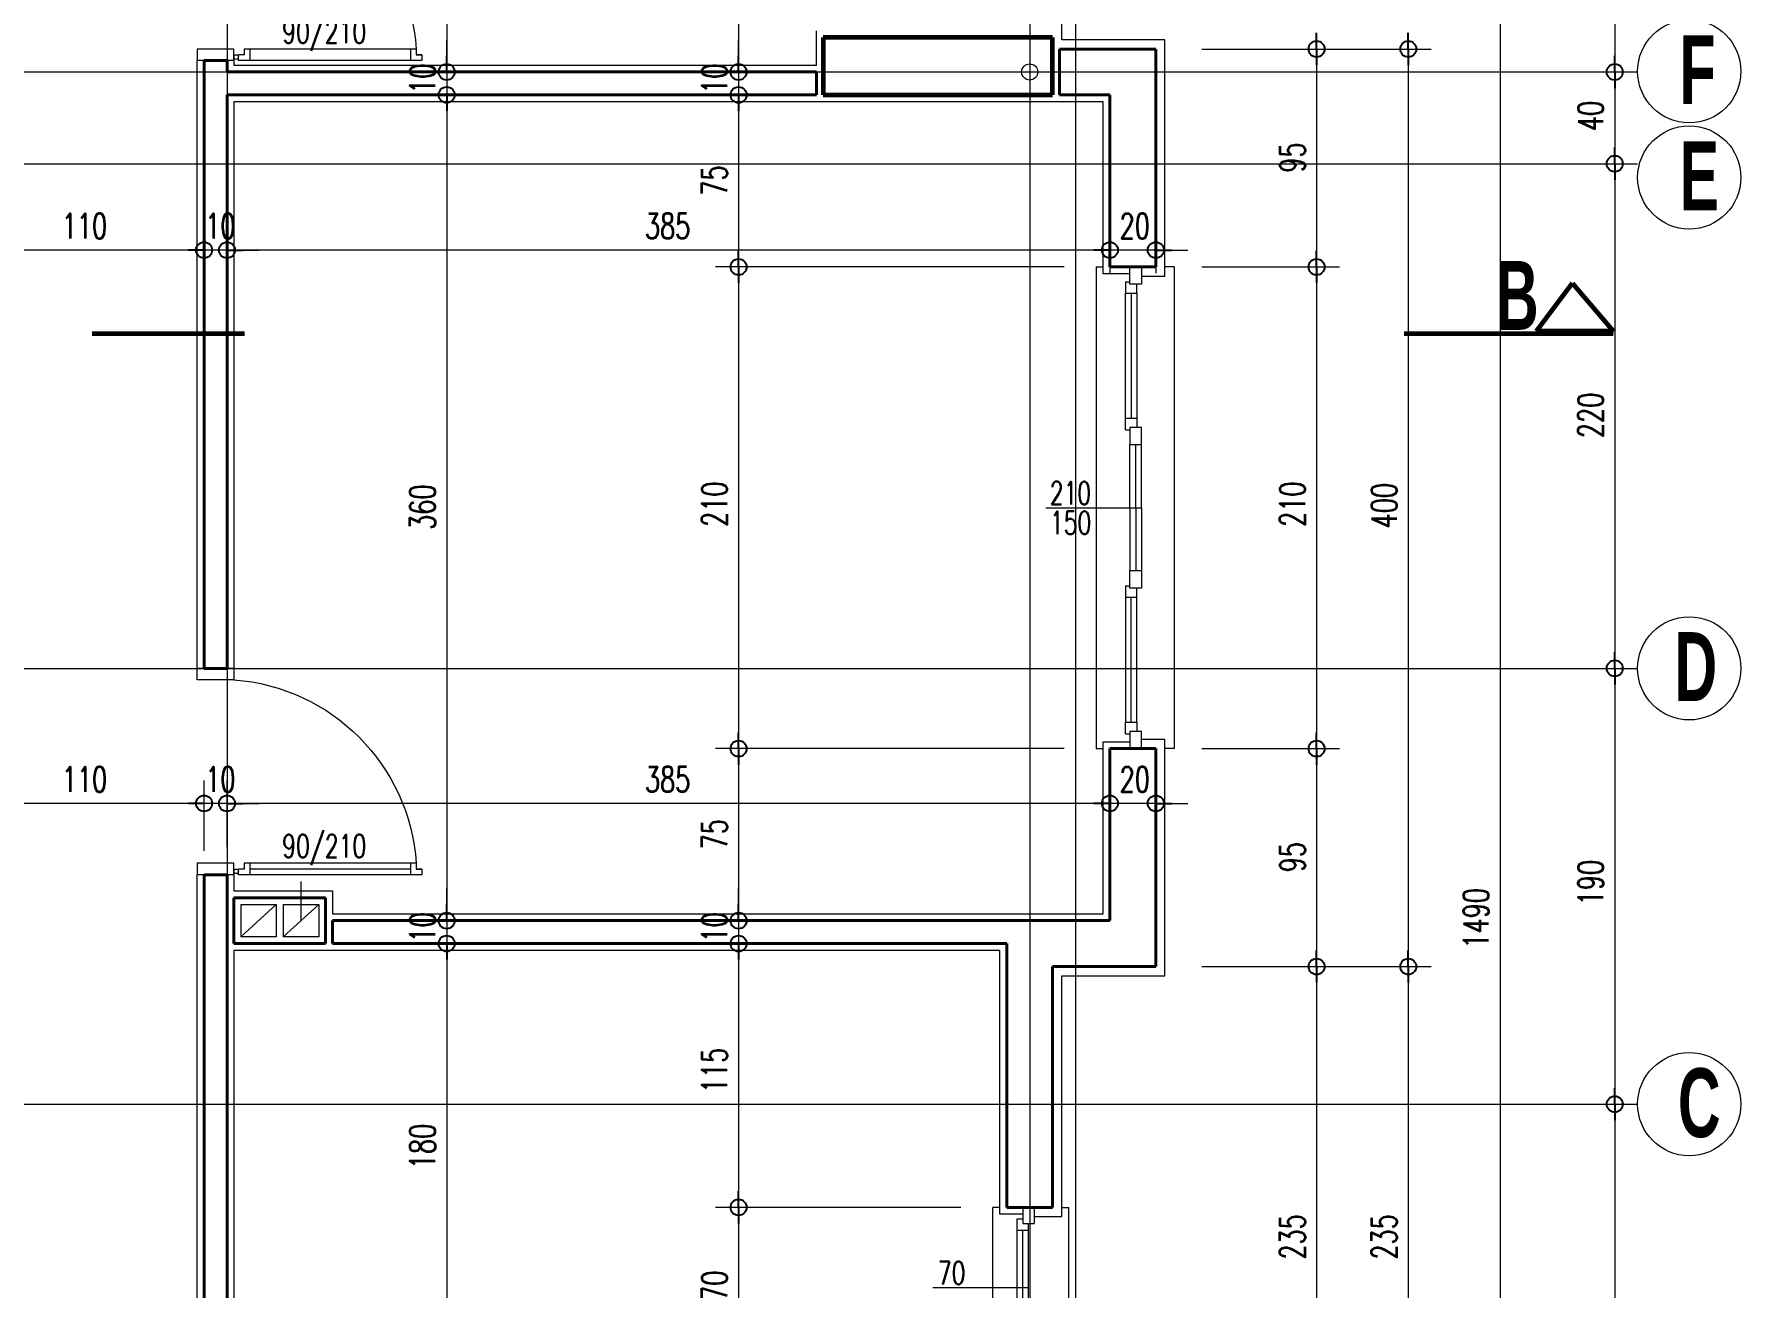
# Model space of a CAD drawing. Header units: millimetres. Extents: x 2016.56 to 2021.8, y 13721.83 to 13722.48.
# Drawn here: x 2017.4621 to 2017.6109, y 13722.1568 to 13722.2661 of the extents above; entities that cross this region are included whole.
import ezdxf

# ---------------------------------------------------------------- set-up
doc = ezdxf.new("R2010")
doc.units = ezdxf.units.MM
doc.linetypes.add('ACAD_ISO04W100', pattern=[30, 24, -3, 0, -3])
doc.layers.get('0').update_dxf_attribs({"lineweight": 20})
for name, color, linetype, lineweight in [('aks', 1, 'Continuous', 9), ('AKS  NO', 5, 'Continuous', 60), ('DH', 7, 'Continuous', 20), ('DIMV', 7, 'Continuous', 20), ('DUVAR', 4, 'Continuous', 40), ('DV', 7, 'Continuous', 20), ('kesit', 5, 'Continuous', 60), ('kolon', 5, 'Continuous', 60), ('PENCERE', 3, 'Continuous', 13), ('SIVA', 7, 'Continuous', 20), ('TEXT', 7, 'Continuous', 20)]:
    doc.layers.add(name, color=color, linetype=linetype, lineweight=lineweight)
doc.styles.get("Standard").update_dxf_attribs({"font": 'txt.shx', "width": 0.7, "height": 11})
doc.styles.add('style1', font='swisscbo.ttf', dxfattribs={"width": 0.75, "height": 11})

msp = doc.modelspace()

# ---------------------------------------------------------------- linework, layer by layer
at = {"color": 0, "lineweight": -2}
for p, q in [((2017.573917795397, 13722.26478914312), (2017.573917795397, 13722.26618914312)), ((2017.581917795397, 13722.26478914312), (2017.581917795397, 13722.26618914312)), ((2017.49805494371, 13722.26278914312), (2017.49805494371, 13722.26418914312)), ((2017.49805494371, 13722.26278914312), (2017.49805494371, 13722.26418914312)), ((2017.523509323683, 13722.26278914312), (2017.523509323683, 13722.26418914312)), ((2017.523509323683, 13722.26278914312), (2017.523509323683, 13722.26418914312)), ((2017.573917795397, 13722.26478914312), (2017.573917795397, 13722.26338914312)), ((2017.581917795397, 13722.26478914312), (2017.581917795397, 13722.26338914312)), ((2017.599917795397, 13722.26278914312), (2017.599917795397, 13722.26418914312)), ((2017.599917795397, 13722.26278914312), (2017.599917795397, 13722.26138914312)), ((2017.49805494371, 13722.26078914312), (2017.49805494371, 13722.25938914312)), ((2017.49805494371, 13722.26078914312), (2017.49805494371, 13722.25938914312)), ((2017.523509323683, 13722.26078914312), (2017.523509323683, 13722.25938914312)), ((2017.523509323683, 13722.26078914312), (2017.523509323683, 13722.25938914312)), ((2017.599917795397, 13722.25478914312), (2017.599917795397, 13722.25618914313)), ((2017.599917795397, 13722.25478914312), (2017.599917795397, 13722.25338914312)), ((2017.476898024885, 13722.24726069664), (2017.475498024885, 13722.24726069664)), ((2017.476898024885, 13722.24726069664), (2017.475498024885, 13722.24726069664)), ((2017.478898024885, 13722.24726069664), (2017.480298024885, 13722.24726069664)), ((2017.478898024885, 13722.24726069664), (2017.480298024885, 13722.24726069664)), ((2017.523509323683, 13722.24578914312), (2017.523509323683, 13722.24718914313)), ((2017.555898024885, 13722.24726069664), (2017.554498024885, 13722.24726069664)), ((2017.555898024885, 13722.24726069664), (2017.554498024885, 13722.24726069664)), ((2017.559898024885, 13722.24726069664), (2017.561298024885, 13722.24726069664)), ((2017.573917795397, 13722.24578914312), (2017.573917795397, 13722.24718914313)), ((2017.523509323683, 13722.24578914312), (2017.523509323683, 13722.24438914312)), ((2017.573917795397, 13722.24578914312), (2017.573917795397, 13722.24438914312)), ((2017.599917795397, 13722.21078914312), (2017.599917795397, 13722.21218914312)), ((2017.599917795397, 13722.21078914312), (2017.599917795397, 13722.20938914313)), ((2017.523509323683, 13722.20378914312), (2017.523509323683, 13722.20518914312)), ((2017.573917795397, 13722.20378914312), (2017.573917795397, 13722.20518914312)), ((2017.523509323683, 13722.20378914312), (2017.523509323683, 13722.20238914312)), ((2017.573917795397, 13722.20378914312), (2017.573917795397, 13722.20238914312)), ((2017.476898024885, 13722.1990094783), (2017.475498024885, 13722.1990094783)), ((2017.476898024885, 13722.1990094783), (2017.475498024885, 13722.1990094783)), ((2017.478898024885, 13722.1990094783), (2017.480298024885, 13722.1990094783)), ((2017.478898024885, 13722.1990094783), (2017.480298024885, 13722.1990094783)), ((2017.555898024885, 13722.1990094783), (2017.554498024885, 13722.1990094783)), ((2017.555898024885, 13722.1990094783), (2017.554498024885, 13722.1990094783)), ((2017.559898024885, 13722.1990094783), (2017.561298024885, 13722.1990094783)), ((2017.49805494371, 13722.18878914312), (2017.49805494371, 13722.19018914312)), ((2017.49805494371, 13722.18878914312), (2017.49805494371, 13722.19018914312)), ((2017.523509323683, 13722.18878914312), (2017.523509323683, 13722.19018914312)), ((2017.523509323683, 13722.18878914312), (2017.523509323683, 13722.19018914312)), ((2017.49805494371, 13722.18678914312), (2017.49805494371, 13722.18538914312)), ((2017.49805494371, 13722.18678914312), (2017.49805494371, 13722.18538914312)), ((2017.523509323683, 13722.18678914312), (2017.523509323683, 13722.18538914312)), ((2017.523509323683, 13722.18678914312), (2017.523509323683, 13722.18538914312)), ((2017.573917795397, 13722.18478914312), (2017.573917795397, 13722.18618914312)), ((2017.581917795397, 13722.18478914312), (2017.581917795397, 13722.18618914312)), ((2017.573917795397, 13722.18478914312), (2017.573917795397, 13722.18338914312)), ((2017.581917795397, 13722.18478914312), (2017.581917795397, 13722.18338914312)), ((2017.599917795397, 13722.17278914312), (2017.599917795397, 13722.17418914312)), ((2017.599917795397, 13722.17278914312), (2017.599917795397, 13722.17138914312)), ((2017.523509323683, 13722.16378914312), (2017.523509323683, 13722.16518914312)), ((2017.523509323683, 13722.16378914312), (2017.523509323683, 13722.16238914312))]:
    msp.add_line(p, q, dxfattribs=at)
for p, q in [((2017.554698024885, 13722.24578914312), (2017.554698024885, 13722.20378914312)), ((2017.554698024885, 13722.24578914312), (2017.555298024885, 13722.24578914312)), ((2017.554698024885, 13722.24578914312), (2017.554698024885, 13722.20378914312)), ((2017.554698024885, 13722.24578914312), (2017.555298024885, 13722.24578914312)), ((2017.561498024885, 13722.24578914312), (2017.560698024885, 13722.24578914312)), ((2017.561498024885, 13722.24578914312), (2017.560698024885, 13722.24578914312)), ((2017.561498024885, 13722.24578914312), (2017.561498024885, 13722.20378914312)), ((2017.561498024885, 13722.24578914312), (2017.561498024885, 13722.20378914312)), ((2017.554698024885, 13722.20378914312), (2017.555298024885, 13722.20378914312)), ((2017.554698024885, 13722.20378914312), (2017.555298024885, 13722.20378914312)), ((2017.561498024885, 13722.20378914312), (2017.560698024885, 13722.20378914312)), ((2017.561498024885, 13722.20378914312), (2017.560698024885, 13722.20378914312)), ((2017.483198024885, 13722.19018914312), (2017.480098024885, 13722.18738914312)), ((2017.480098024885, 13722.19018914312), (2017.480098024885, 13722.18738914312)), ((2017.480098024885, 13722.19018914312), (2017.483198024885, 13722.19018914312)), ((2017.483198024885, 13722.19018914312), (2017.480098024885, 13722.18738914312)), ((2017.480098024885, 13722.19018914312), (2017.480098024885, 13722.18738914312)), ((2017.480098024885, 13722.19018914312), (2017.483198024885, 13722.19018914312)), ((2017.483198024885, 13722.19018914312), (2017.483198024885, 13722.18738914312)), ((2017.483198024885, 13722.19018914312), (2017.483198024885, 13722.18738914312)), ((2017.486898024885, 13722.19018914312), (2017.483798024885, 13722.18738914312)), ((2017.483798024885, 13722.19018914312), (2017.486898024885, 13722.19018914312)), ((2017.483798024885, 13722.19018914312), (2017.483798024885, 13722.18738914312)), ((2017.486898024885, 13722.19018914312), (2017.483798024885, 13722.18738914312)), ((2017.483798024885, 13722.19018914312), (2017.486898024885, 13722.19018914312)), ((2017.483798024885, 13722.19018914312), (2017.483798024885, 13722.18738914312)), ((2017.486898024885, 13722.19018914312), (2017.486898024885, 13722.18738914312)), ((2017.486898024885, 13722.19018914312), (2017.486898024885, 13722.18738914312)), ((2017.483198024885, 13722.18738914312), (2017.480098024885, 13722.18738914312)), ((2017.483198024885, 13722.18738914312), (2017.480098024885, 13722.18738914312)), ((2017.486898024885, 13722.18738914312), (2017.483798024885, 13722.18738914312)), ((2017.486898024885, 13722.18738914312), (2017.483798024885, 13722.18738914312))]:
    msp.add_line(p, q)
for centre in [(2017.606417795397, 13722.2628477728), (2017.606417795397, 13722.2628477728), (2017.606417795397, 13722.2535884271), (2017.606417795397, 13722.2535884271), (2017.606417795397, 13722.21078914312), (2017.606417795397, 13722.21078914312), (2017.606417795397, 13722.17278914312), (2017.606417795397, 13722.17278914312)]:
    msp.add_circle(centre, 0.004500000000000001)
for centre in [(2017.573917795397, 13722.26478914312), (2017.573917795397, 13722.26478914312), (2017.581917795397, 13722.26478914312), (2017.581917795397, 13722.26478914312), (2017.49805494371, 13722.26278914312), (2017.49805494371, 13722.26278914312), (2017.523509323683, 13722.26278914312), (2017.523509323683, 13722.26278914312), (2017.599917795397, 13722.26278914312), (2017.599917795397, 13722.26278914312), (2017.49805494371, 13722.26078914312), (2017.49805494371, 13722.26078914312), (2017.523509323683, 13722.26078914312), (2017.523509323683, 13722.26078914312), (2017.599917795397, 13722.25478914312), (2017.599917795397, 13722.25478914312), (2017.476898024885, 13722.24726069664), (2017.476898024885, 13722.24726069664), (2017.478898024885, 13722.24726069664), (2017.478898024885, 13722.24726069664), (2017.555898024885, 13722.24726069664), (2017.555898024885, 13722.24726069664), (2017.559898024885, 13722.24726069664), (2017.523509323683, 13722.24578914312), (2017.523509323683, 13722.24578914312), (2017.573917795397, 13722.24578914312), (2017.573917795397, 13722.24578914312), (2017.599917795397, 13722.21078914312), (2017.599917795397, 13722.21078914312), (2017.523509323683, 13722.20378914312), (2017.523509323683, 13722.20378914312), (2017.573917795397, 13722.20378914312), (2017.573917795397, 13722.20378914312), (2017.476898024885, 13722.1990094783), (2017.476898024885, 13722.1990094783), (2017.478898024885, 13722.1990094783), (2017.478898024885, 13722.1990094783), (2017.555898024885, 13722.1990094783), (2017.555898024885, 13722.1990094783), (2017.559898024885, 13722.1990094783), (2017.49805494371, 13722.18878914312), (2017.49805494371, 13722.18878914312), (2017.523509323683, 13722.18878914312), (2017.523509323683, 13722.18878914312), (2017.49805494371, 13722.18678914312), (2017.49805494371, 13722.18678914312), (2017.523509323683, 13722.18678914312), (2017.523509323683, 13722.18678914312), (2017.573917795397, 13722.18478914312), (2017.573917795397, 13722.18478914312), (2017.581917795397, 13722.18478914312), (2017.581917795397, 13722.18478914312), (2017.599917795397, 13722.17278914312), (2017.599917795397, 13722.17278914312), (2017.523509323683, 13722.16378914312), (2017.523509323683, 13722.16378914312)]:
    msp.add_circle(centre, 0.0007, dxfattribs=at)
at = {"layer": 'aks', "linetype": 'ACAD_ISO04W100', "ltscale": 2}
for p, q in [((2017.478898024885, 13722.40645173834), (2017.478898024885, 13721.95238660583)), ((2017.478898024885, 13722.40645173834), (2017.478898024885, 13721.95238660583)), ((2017.548898024885, 13722.40645173834), (2017.548898024885, 13721.95238660583)), ((2017.548898024885, 13722.40645173834), (2017.548898024885, 13721.95238660583)), ((2017.552898024885, 13722.40645173834), (2017.552898024885, 13721.95238660583)), ((2017.552898024885, 13722.40645173834), (2017.552898024885, 13721.95238660583)), ((2017.135878254372, 13722.26278914312), (2017.599917795397, 13722.26278914312)), ((2017.135878254372, 13722.25478914312), (2017.599917795397, 13722.25478914312)), ((2017.135878254372, 13722.21078914312), (2017.599917795397, 13722.21078914312)), ((2017.135878254372, 13722.17278914312), (2017.599917795397, 13722.17278914312))]:
    msp.add_line(p, q, dxfattribs=at)
at = {"layer": 'aks'}
msp.add_circle((2017.548898024885, 13722.26278914312), 0.0007, dxfattribs=at)
msp.add_circle((2017.548898024885, 13722.26278914312), 0.0007, dxfattribs=at)
at = {"layer": 'DH', "lineweight": 20}
for p, q in [((2017.476898024885, 13722.24258519157), (2017.476898024885, 13722.24926069664)), ((2017.476898024885, 13722.24258519157), (2017.476898024885, 13722.24926069664)), ((2017.478898024885, 13722.24360969234), (2017.478898024885, 13722.24926069664)), ((2017.478898024885, 13722.24360969234), (2017.478898024885, 13722.24926069664)), ((2017.555898024885, 13722.24853314988), (2017.555898024885, 13722.24526069665)), ((2017.555898024885, 13722.24853314988), (2017.555898024885, 13722.24526069665)), ((2017.559898024885, 13722.24853314988), (2017.559898024885, 13722.24526069665)), ((2017.476898024885, 13722.19486323647), (2017.476898024885, 13722.2010094783)), ((2017.476898024885, 13722.19486323647), (2017.476898024885, 13722.2010094783)), ((2017.478898024885, 13722.19520486068), (2017.478898024885, 13722.2010094783)), ((2017.478898024885, 13722.19520486068), (2017.478898024885, 13722.2010094783)), ((2017.555898024885, 13722.19837257647), (2017.555898024885, 13722.1970094783)), ((2017.555898024885, 13722.19837257647), (2017.555898024885, 13722.1970094783)), ((2017.559898024885, 13722.19837257647), (2017.559898024885, 13722.1970094783))]:
    msp.add_line(p, q, dxfattribs=at)
at = {"layer": 'DH'}
for p, q in [((2017.475498024885, 13722.24726069664), (2017.456298024885, 13722.24726069664)), ((2017.475498024885, 13722.24726069664), (2017.474098024885, 13722.24726069664)), ((2017.478898024885, 13722.24726069664), (2017.476898024885, 13722.24726069664)), ((2017.554498024885, 13722.24726069664), (2017.480298024885, 13722.24726069664)), ((2017.480298024885, 13722.24726069664), (2017.481698024885, 13722.24726069664)), ((2017.554498024885, 13722.24726069664), (2017.553098024885, 13722.24726069664)), ((2017.559898024885, 13722.24726069664), (2017.555898024885, 13722.24726069664)), ((2017.561298024885, 13722.24726069664), (2017.562698024885, 13722.24726069664)), ((2017.475498024885, 13722.1990094783), (2017.456298024885, 13722.1990094783)), ((2017.475498024885, 13722.1990094783), (2017.474098024885, 13722.1990094783)), ((2017.478898024885, 13722.1990094783), (2017.476898024885, 13722.1990094783)), ((2017.554498024885, 13722.1990094783), (2017.480298024885, 13722.1990094783)), ((2017.480298024885, 13722.1990094783), (2017.481698024885, 13722.1990094783)), ((2017.554498024885, 13722.1990094783), (2017.553098024885, 13722.1990094783)), ((2017.559898024885, 13722.1990094783), (2017.555898024885, 13722.1990094783)), ((2017.561298024885, 13722.1990094783), (2017.562698024885, 13722.1990094783))]:
    msp.add_line(p, q, dxfattribs=at)
at = {"layer": 'DIMV'}
for p, q in [((2017.589917795397, 13722.33638914312), (2017.589917795397, 13722.04118914312)), ((2017.599917795397, 13722.33238914312), (2017.599917795397, 13722.26418914312)), ((2017.573917795397, 13722.26338914312), (2017.573917795397, 13722.24718914313)), ((2017.581917795397, 13722.26338914312), (2017.581917795397, 13722.18618914312)), ((2017.599917795397, 13722.26138914312), (2017.599917795397, 13722.25618914313)), ((2017.599917795397, 13722.25338914312), (2017.599917795397, 13722.21218914312)), ((2017.573917795397, 13722.24438914312), (2017.573917795397, 13722.20518914312)), ((2017.599917795397, 13722.20938914313), (2017.599917795397, 13722.17418914312)), ((2017.573917795397, 13722.20238914312), (2017.573917795397, 13722.18618914312)), ((2017.573917795397, 13722.18338914312), (2017.573917795397, 13722.13918914312)), ((2017.581917795397, 13722.18338914312), (2017.581917795397, 13722.13918914312)), ((2017.599917795397, 13722.17138914312), (2017.599917795397, 13722.13718914312))]:
    msp.add_line(p, q, dxfattribs=at)
at = {"layer": 'DIMV', "lineweight": 20}
for p, q in [((2017.563898024885, 13722.26478914312), (2017.575917795397, 13722.26478914312)), ((2017.563898024885, 13722.26478914312), (2017.575917795397, 13722.26478914312)), ((2017.567898024885, 13722.26478914312), (2017.583917795397, 13722.26478914312)), ((2017.571898024885, 13722.26478914312), (2017.583917795397, 13722.26478914312)), ((2017.598609073459, 13722.26278914312), (2017.601917795397, 13722.26278914312)), ((2017.598609073459, 13722.26278914312), (2017.601917795397, 13722.26278914312)), ((2017.598406910117, 13722.25478914312), (2017.601917795397, 13722.25478914312)), ((2017.598406910117, 13722.25478914312), (2017.601917795397, 13722.25478914312)), ((2017.563898024885, 13722.24578914312), (2017.575917795397, 13722.24578914312)), ((2017.563898024885, 13722.24578914312), (2017.575917795397, 13722.24578914312)), ((2017.598321739103, 13722.21078914312), (2017.601917795397, 13722.21078914312)), ((2017.598321739103, 13722.21078914312), (2017.601917795397, 13722.21078914312)), ((2017.563898024885, 13722.20378914312), (2017.575917795397, 13722.20378914312)), ((2017.563898024885, 13722.20378914312), (2017.575917795397, 13722.20378914312)), ((2017.563898024885, 13722.18478914312), (2017.575917795397, 13722.18478914312)), ((2017.563898024885, 13722.18478914312), (2017.575917795397, 13722.18478914312)), ((2017.571898024885, 13722.18478914312), (2017.583917795397, 13722.18478914312)), ((2017.571898024885, 13722.18478914312), (2017.583917795397, 13722.18478914312)), ((2017.598606144576, 13722.17278914312), (2017.601917795397, 13722.17278914312)), ((2017.598606144576, 13722.17278914312), (2017.601917795397, 13722.17278914312))]:
    msp.add_line(p, q, dxfattribs=at)
at = {"layer": 'DUVAR'}
for p, q in [((2017.559898024885, 13722.26478914312), (2017.551498024885, 13722.26478914312)), ((2017.551498024885, 13722.26478914312), (2017.551498024885, 13722.26078914312)), ((2017.559898024885, 13722.26478914312), (2017.551498024885, 13722.26478914312)), ((2017.551498024885, 13722.26478914312), (2017.551498024885, 13722.26078914312)), ((2017.559898024885, 13722.26478914312), (2017.559898024885, 13722.24578914312)), ((2017.559898024885, 13722.26478914312), (2017.559898024885, 13722.24578914312)), ((2017.476898024885, 13722.26378914312), (2017.476898024885, 13722.21078914312)), ((2017.478898024885, 13722.26378914312), (2017.476898024885, 13722.26378914312)), ((2017.476898024885, 13722.26378914312), (2017.476898024885, 13722.21078914312)), ((2017.478898024885, 13722.26378914312), (2017.476898024885, 13722.26378914312)), ((2017.478898024885, 13722.26378914312), (2017.478898024885, 13722.26278914312)), ((2017.478898024885, 13722.26378914312), (2017.478898024885, 13722.26278914312)), ((2017.530298024885, 13722.26278914312), (2017.478898024885, 13722.26278914312)), ((2017.530298024885, 13722.26278914312), (2017.478898024885, 13722.26278914312)), ((2017.530298024885, 13722.26278914312), (2017.530298024885, 13722.26078914312)), ((2017.530298024885, 13722.26278914312), (2017.530298024885, 13722.26078914312)), ((2017.530298024885, 13722.26078914312), (2017.478898024885, 13722.26078914312)), ((2017.478898024885, 13722.26078914312), (2017.478898024885, 13722.21078914312)), ((2017.530298024885, 13722.26078914312), (2017.478898024885, 13722.26078914312)), ((2017.478898024885, 13722.26078914312), (2017.478898024885, 13722.21078914312)), ((2017.555898024885, 13722.26078914312), (2017.551498024885, 13722.26078914312)), ((2017.555898024885, 13722.26078914312), (2017.551498024885, 13722.26078914312)), ((2017.555898024885, 13722.26078914312), (2017.555898024885, 13722.24578914312)), ((2017.555898024885, 13722.26078914312), (2017.555898024885, 13722.24578914312)), ((2017.555898024885, 13722.24578914312), (2017.559898024885, 13722.24578914312)), ((2017.555898024885, 13722.24578914312), (2017.559898024885, 13722.24578914312)), ((2017.478898024885, 13722.21078914312), (2017.476898024885, 13722.21078914312)), ((2017.478898024885, 13722.21078914312), (2017.476898024885, 13722.21078914312)), ((2017.555898024885, 13722.20378914312), (2017.555898024885, 13722.18878914312)), ((2017.555898024885, 13722.20378914312), (2017.559898024885, 13722.20378914312)), ((2017.555898024885, 13722.20378914312), (2017.555898024885, 13722.18878914312)), ((2017.555898024885, 13722.20378914312), (2017.559898024885, 13722.20378914312)), ((2017.559898024885, 13722.20378914312), (2017.559898024885, 13722.19778914312)), ((2017.559898024885, 13722.20378914312), (2017.559898024885, 13722.19778914312)), ((2017.559898024885, 13722.19778914312), (2017.559898024885, 13722.18478914312)), ((2017.559898024885, 13722.19778914312), (2017.559898024885, 13722.18478914312)), ((2017.476898024885, 13722.19278914312), (2017.476898024885, 13722.15678914312)), ((2017.478898024885, 13722.19278914312), (2017.476898024885, 13722.19278914312)), ((2017.476898024885, 13722.19278914312), (2017.476898024885, 13722.15121881342)), ((2017.478898024885, 13722.19278914312), (2017.476898024885, 13722.19278914312)), ((2017.478898024885, 13722.19278914312), (2017.478898024885, 13722.15678914312)), ((2017.478898024885, 13722.19278914312), (2017.478898024885, 13722.1503903863)), ((2017.479498024885, 13722.19078914312), (2017.479498024885, 13722.18678914312)), ((2017.479498024885, 13722.19078914312), (2017.487498024885, 13722.19078914312)), ((2017.479498024885, 13722.19078914312), (2017.479498024885, 13722.18678914312)), ((2017.479498024885, 13722.19078914312), (2017.487498024885, 13722.19078914312)), ((2017.487498024885, 13722.19078914312), (2017.487498024885, 13722.18678914312)), ((2017.487498024885, 13722.19078914312), (2017.487498024885, 13722.18678914312)), ((2017.555898024885, 13722.18878914312), (2017.488098024885, 13722.18878914312)), ((2017.488098024885, 13722.18878914312), (2017.488098024885, 13722.18678914312)), ((2017.555898024885, 13722.18878914312), (2017.488098024885, 13722.18878914312)), ((2017.488098024885, 13722.18878914312), (2017.488098024885, 13722.18678914312)), ((2017.487498024885, 13722.18678914312), (2017.479498024885, 13722.18678914312)), ((2017.487498024885, 13722.18678914312), (2017.479498024885, 13722.18678914312)), ((2017.546898024885, 13722.18678914312), (2017.488098024885, 13722.18678914312)), ((2017.546898024885, 13722.18678914312), (2017.488098024885, 13722.18678914312)), ((2017.546898024885, 13722.18678914312), (2017.546898024885, 13722.16378914312)), ((2017.546898024885, 13722.18678914312), (2017.546898024885, 13722.16378914312)), ((2017.559898024885, 13722.18478914312), (2017.550898024885, 13722.18478914312)), ((2017.550898024885, 13722.18478914312), (2017.550898024885, 13722.16378914312)), ((2017.559898024885, 13722.18478914312), (2017.550898024885, 13722.18478914312)), ((2017.550898024885, 13722.18478914312), (2017.550898024885, 13722.16378914312)), ((2017.546898024885, 13722.16378914312), (2017.550898024885, 13722.16378914312)), ((2017.546898024885, 13722.16378914312), (2017.550898024885, 13722.16378914312))]:
    msp.add_line(p, q, dxfattribs=at)
at = {"layer": 'DV'}
for p, q in [((2017.49805494371, 13722.33238914312), (2017.49805494371, 13722.26418914312)), ((2017.523509323683, 13722.28238914312), (2017.523509323683, 13722.26418914312)), ((2017.49805494371, 13722.26418914312), (2017.49805494371, 13722.26558914312)), ((2017.523509323683, 13722.26418914312), (2017.523509323683, 13722.26558914312)), ((2017.49805494371, 13722.26278914312), (2017.49805494371, 13722.26078914312)), ((2017.523509323683, 13722.26278914312), (2017.523509323683, 13722.26078914312)), ((2017.49805494371, 13722.25938914312), (2017.49805494371, 13722.25798914312)), ((2017.49805494371, 13722.25938914312), (2017.49805494371, 13722.19018914312)), ((2017.523509323683, 13722.25938914312), (2017.523509323683, 13722.25798914312)), ((2017.523509323683, 13722.25938914312), (2017.523509323683, 13722.24718914313)), ((2017.523509323683, 13722.24438914312), (2017.523509323683, 13722.20518914312)), ((2017.523509323683, 13722.20238914312), (2017.523509323683, 13722.19018914312)), ((2017.49805494371, 13722.19018914312), (2017.49805494371, 13722.19158914312)), ((2017.523509323683, 13722.19018914312), (2017.523509323683, 13722.19158914312)), ((2017.49805494371, 13722.18878914312), (2017.49805494371, 13722.18678914312)), ((2017.523509323683, 13722.18878914312), (2017.523509323683, 13722.18678914312)), ((2017.49805494371, 13722.18538914312), (2017.49805494371, 13722.18398914312)), ((2017.49805494371, 13722.18538914312), (2017.49805494371, 13722.1521903863)), ((2017.523509323683, 13722.18538914312), (2017.523509323683, 13722.18398914312)), ((2017.523509323683, 13722.18538914312), (2017.523509323683, 13722.16518914312)), ((2017.523509323683, 13722.16238914312), (2017.523509323683, 13722.15118914312))]:
    msp.add_line(p, q, dxfattribs=at)
at = {"layer": 'DV', "lineweight": 20}
for p, q in [((2017.499419225722, 13722.26278914312), (2017.496054943711, 13722.26278914312)), ((2017.499419225722, 13722.26278914312), (2017.496054943711, 13722.26278914312)), ((2017.524363130862, 13722.26278914312), (2017.521509323683, 13722.26278914312)), ((2017.524363130862, 13722.26278914312), (2017.521509323683, 13722.26278914312)), ((2017.500598024885, 13722.26078914312), (2017.496054943711, 13722.26078914312)), ((2017.500598024885, 13722.26078914312), (2017.496054943711, 13722.26078914312)), ((2017.524885003234, 13722.26078914312), (2017.521509323683, 13722.26078914312)), ((2017.524885003234, 13722.26078914312), (2017.521509323683, 13722.26078914312)), ((2017.551898024885, 13722.24578914312), (2017.521509323683, 13722.24578914312)), ((2017.551898024885, 13722.24578914312), (2017.521509323683, 13722.24578914312)), ((2017.551898024885, 13722.20378914312), (2017.521509323683, 13722.20378914312)), ((2017.551898024885, 13722.20378914312), (2017.521509323683, 13722.20378914312)), ((2017.496946545567, 13722.18878914312), (2017.496054943711, 13722.18878914312)), ((2017.496946545567, 13722.18878914312), (2017.496054943711, 13722.18878914312)), ((2017.531204423886, 13722.18878914312), (2017.521509323683, 13722.18878914312)), ((2017.531204423886, 13722.18878914312), (2017.521509323683, 13722.18878914312)), ((2017.498077227616, 13722.18678914312), (2017.496054943711, 13722.18678914312)), ((2017.505256430347, 13722.18678914312), (2017.496054943711, 13722.18678914312)), ((2017.531060498885, 13722.18678914312), (2017.521509323683, 13722.18678914312)), ((2017.531060498885, 13722.18678914312), (2017.521509323683, 13722.18678914312)), ((2017.542898024885, 13722.16378914312), (2017.521509323683, 13722.16378914312)), ((2017.542898024885, 13722.16378914312), (2017.521509323683, 13722.16378914312))]:
    msp.add_line(p, q, dxfattribs=at)
at = {"layer": 'kesit'}
for p, q in [((2017.593085902663, 13722.24017950955), (2017.596235902663, 13722.24437950955)), ((2017.596235902663, 13722.24437950955), (2017.599805902664, 13722.24017950955)), ((2017.599805902664, 13722.24017950955), (2017.593085902663, 13722.24017950955))]:
    msp.add_line(p, q, dxfattribs=at)
at = {"layer": 'kesit', "linetype": 'ACAD_ISO04W100'}
for p, q in [((2017.480427160077, 13722.23996950955), (2017.467147802889, 13722.23996950955)), ((2017.599792419184, 13722.23996950955), (2017.581545438649, 13722.23996950955))]:
    msp.add_line(p, q, dxfattribs=at)
at = {"layer": 'kolon'}
for p, q in [((2017.550898024885, 13722.26578914312), (2017.530898024885, 13722.26578914312)), ((2017.530898024885, 13722.26578914312), (2017.530898024885, 13722.26078914312)), ((2017.550898024885, 13722.26578914312), (2017.530898024885, 13722.26578914312)), ((2017.530898024885, 13722.26578914312), (2017.530898024885, 13722.26078914312)), ((2017.550898024885, 13722.26078914312), (2017.550898024885, 13722.26578914312)), ((2017.550898024885, 13722.26078914312), (2017.550898024885, 13722.26578914312)), ((2017.530898024885, 13722.26078914312), (2017.550898024885, 13722.26078914312)), ((2017.530898024885, 13722.26078914312), (2017.550898024885, 13722.26078914312))]:
    msp.add_line(p, q, dxfattribs=at)
at = {"layer": 'PENCERE', "extrusion": (-1.499660721822142e-32, -1.224606353822376e-16, -1)}
for p, q in [((2017.479498024885, 13722.26478914312), (2017.476298024885, 13722.26478914312)), ((2017.479498024885, 13722.26478914312), (2017.476298024885, 13722.26478914312)), ((2017.479498024885, 13722.26378914312), (2017.479498024885, 13722.26478914312)), ((2017.479498024885, 13722.26378914312), (2017.479498024885, 13722.26478914312)), ((2017.479898024885, 13722.26378914312), (2017.479898024885, 13722.26428914312)), ((2017.480398024885, 13722.26428914312), (2017.479898024885, 13722.26428914312)), ((2017.479898024885, 13722.26378914312), (2017.479898024885, 13722.26428914312)), ((2017.480398024885, 13722.26428914312), (2017.479898024885, 13722.26428914312)), ((2017.495398024885, 13722.26478914312), (2017.480398024885, 13722.26478914312)), ((2017.480398024885, 13722.26478914312), (2017.480398024885, 13722.26428914312)), ((2017.495398024885, 13722.26478914312), (2017.480398024885, 13722.26478914312)), ((2017.480398024885, 13722.26478914312), (2017.480398024885, 13722.26428914312)), ((2017.480898024885, 13722.26478914312), (2017.480898024885, 13722.26378914312)), ((2017.480898024885, 13722.26478914312), (2017.480898024885, 13722.26378914312)), ((2017.494898024885, 13722.26478914312), (2017.494898024885, 13722.26378914312)), ((2017.494898024885, 13722.26478914312), (2017.494898024885, 13722.26378914312)), ((2017.495398024885, 13722.26478914312), (2017.495398024885, 13722.26428914312)), ((2017.495398024885, 13722.26478914312), (2017.495398024885, 13722.26428914312)), ((2017.495398024885, 13722.26428914312), (2017.495898024885, 13722.26428914312)), ((2017.495898024885, 13722.26428914312), (2017.495398024885, 13722.26428914312)), ((2017.495398024885, 13722.26428914312), (2017.495898024885, 13722.26428914312)), ((2017.495898024885, 13722.26428914312), (2017.495398024885, 13722.26428914312)), ((2017.495898024885, 13722.26428914312), (2017.495898024885, 13722.26378914312)), ((2017.495898024885, 13722.26428914312), (2017.495898024885, 13722.26378914312)), ((2017.495898024885, 13722.26378914312), (2017.479898024885, 13722.26378914312)), ((2017.495898024885, 13722.26378914312), (2017.479898024885, 13722.26378914312)), ((2017.479498024885, 13722.19378914312), (2017.476298024885, 13722.19378914312)), ((2017.479498024885, 13722.19378914312), (2017.476298024885, 13722.19378914312)), ((2017.479498024885, 13722.19278914312), (2017.479498024885, 13722.19378914312)), ((2017.479498024885, 13722.19278914312), (2017.479498024885, 13722.19378914312)), ((2017.480398024885, 13722.19328914312), (2017.479898024885, 13722.19328914312)), ((2017.479898024885, 13722.19278914312), (2017.479898024885, 13722.19328914312)), ((2017.480398024885, 13722.19328914312), (2017.479898024885, 13722.19328914312)), ((2017.479898024885, 13722.19278914312), (2017.479898024885, 13722.19328914312)), ((2017.495898024885, 13722.19278914312), (2017.479898024885, 13722.19278914312)), ((2017.495898024885, 13722.19278914312), (2017.479898024885, 13722.19278914312)), ((2017.480398024885, 13722.19378914312), (2017.480398024885, 13722.19328914312)), ((2017.495398024885, 13722.19378914312), (2017.480398024885, 13722.19378914312)), ((2017.480398024885, 13722.19378914312), (2017.480398024885, 13722.19328914312)), ((2017.495398024885, 13722.19378914312), (2017.480398024885, 13722.19378914312)), ((2017.480898024885, 13722.19378914312), (2017.480898024885, 13722.19278914312)), ((2017.480898024885, 13722.19378914312), (2017.480898024885, 13722.19278914312)), ((2017.494898024885, 13722.19378914312), (2017.494898024885, 13722.19278914312)), ((2017.494898024885, 13722.19378914312), (2017.494898024885, 13722.19278914312)), ((2017.495398024885, 13722.19378914312), (2017.495398024885, 13722.19328914312)), ((2017.495398024885, 13722.19378914312), (2017.495398024885, 13722.19328914312)), ((2017.495898024885, 13722.19328914312), (2017.495398024885, 13722.19328914312)), ((2017.495398024885, 13722.19328914312), (2017.495898024885, 13722.19328914312)), ((2017.495898024885, 13722.19328914312), (2017.495398024885, 13722.19328914312)), ((2017.495398024885, 13722.19328914312), (2017.495898024885, 13722.19328914312)), ((2017.495898024885, 13722.19328914312), (2017.495898024885, 13722.19278914312)), ((2017.495898024885, 13722.19328914312), (2017.495898024885, 13722.19278914312))]:
    msp.add_line(p, q, dxfattribs=at)
at = {"layer": 'PENCERE'}
for p, q in [((2017.476298024885, 13722.26478914312), (2017.476298024885, 13722.26378914312)), ((2017.476298024885, 13722.26478914312), (2017.476298024885, 13722.26378914312)), ((2017.476898024885, 13722.26378914312), (2017.476298024885, 13722.26378914312)), ((2017.476898024885, 13722.26378914312), (2017.476298024885, 13722.26378914312)), ((2017.479498024885, 13722.26378914312), (2017.478898024885, 13722.26378914312)), ((2017.479498024885, 13722.26378914312), (2017.478898024885, 13722.26378914312)), ((2017.557645612479, 13722.24428914312), (2017.557645612479, 13722.24578914312)), ((2017.557645612479, 13722.24428914312), (2017.557645612479, 13722.24578914312)), ((2017.558645612479, 13722.24578914312), (2017.558645612479, 13722.24428914312)), ((2017.558645612479, 13722.24578914312), (2017.558645612479, 13722.24428914312)), ((2017.557245612479, 13722.24448914312), (2017.557245612479, 13722.24348914312)), ((2017.557245612479, 13722.24448914312), (2017.557645612479, 13722.24448914312)), ((2017.557245612479, 13722.24448914312), (2017.557245612479, 13722.24348914312)), ((2017.557245612479, 13722.24448914312), (2017.557645612479, 13722.24448914312)), ((2017.557245612479, 13722.23258914312), (2017.557245612479, 13722.24348914312)), ((2017.557245612479, 13722.24348914312), (2017.558245612479, 13722.24348914312)), ((2017.557245612479, 13722.23258914312), (2017.557245612479, 13722.24348914312)), ((2017.557245612479, 13722.24348914312), (2017.558245612479, 13722.24348914312)), ((2017.558645612479, 13722.24428914312), (2017.557645612479, 13722.24428914312)), ((2017.558645612479, 13722.24428914312), (2017.557645612479, 13722.24428914312)), ((2017.557745612479, 13722.24348914312), (2017.557745612479, 13722.23258914312)), ((2017.557745612479, 13722.24348914312), (2017.557745612479, 13722.23258914312)), ((2017.558245612479, 13722.24348914312), (2017.558245612479, 13722.24428914312)), ((2017.558245612479, 13722.24348914312), (2017.558245612479, 13722.24428914312)), ((2017.558245612479, 13722.24348914312), (2017.558245612479, 13722.23258914312)), ((2017.558245612479, 13722.24348914312), (2017.558245612479, 13722.23258914312)), ((2017.557245612479, 13722.23258914312), (2017.558245612479, 13722.23258914312)), ((2017.557245612479, 13722.23158914312), (2017.557245612479, 13722.23258914312)), ((2017.557245612479, 13722.23258914312), (2017.558245612479, 13722.23258914312)), ((2017.557245612479, 13722.23158914312), (2017.557245612479, 13722.23258914312)), ((2017.557245612479, 13722.23158914312), (2017.557645612479, 13722.23158914312)), ((2017.557245612479, 13722.23158914312), (2017.557645612479, 13722.23158914312)), ((2017.557645612479, 13722.23178914312), (2017.557645612479, 13722.23028914312)), ((2017.558645612479, 13722.23178914312), (2017.557645612479, 13722.23178914312)), ((2017.557645612479, 13722.23178914312), (2017.557645612479, 13722.23028914312)), ((2017.558645612479, 13722.23178914312), (2017.557645612479, 13722.23178914312)), ((2017.558245612479, 13722.23258914312), (2017.558245612479, 13722.23178914312)), ((2017.558245612479, 13722.23258914312), (2017.558245612479, 13722.23178914312)), ((2017.558645612479, 13722.23028914312), (2017.558645612479, 13722.23178914312)), ((2017.558645612479, 13722.23028914312), (2017.558645612479, 13722.23178914312)), ((2017.557645612479, 13722.22478914312), (2017.557645612479, 13722.23028914312)), ((2017.558645612479, 13722.23028914312), (2017.557645612479, 13722.23028914312)), ((2017.557645612479, 13722.22478914312), (2017.557645612479, 13722.23028914312)), ((2017.558645612479, 13722.23028914312), (2017.557645612479, 13722.23028914312)), ((2017.558145612479, 13722.22478914312), (2017.558145612479, 13722.23028914312)), ((2017.558145612479, 13722.22478914312), (2017.558145612479, 13722.23028914312)), ((2017.558645612479, 13722.22478914312), (2017.558645612479, 13722.23028914312)), ((2017.558645612479, 13722.22478914312), (2017.558645612479, 13722.23028914312)), ((2017.557645612479, 13722.22478914312), (2017.557645612479, 13722.21928914312)), ((2017.557645612479, 13722.22478914312), (2017.557645612479, 13722.21928914312)), ((2017.558145612479, 13722.22478914312), (2017.558145612479, 13722.21928914312)), ((2017.558145612479, 13722.22478914312), (2017.558145612479, 13722.21928914312)), ((2017.558645612479, 13722.22478914312), (2017.558645612479, 13722.21928914312)), ((2017.558645612479, 13722.22478914312), (2017.558645612479, 13722.21928914312)), ((2017.558645612479, 13722.21928914312), (2017.557645612479, 13722.21928914312)), ((2017.557645612479, 13722.21778914312), (2017.557645612479, 13722.21928914312)), ((2017.558645612479, 13722.21928914312), (2017.557645612479, 13722.21928914312)), ((2017.557645612479, 13722.21778914312), (2017.557645612479, 13722.21928914312)), ((2017.558645612479, 13722.21928914312), (2017.558645612479, 13722.21778914312)), ((2017.558645612479, 13722.21928914312), (2017.558645612479, 13722.21778914312)), ((2017.557245612479, 13722.21798914312), (2017.557245612479, 13722.21698914312)), ((2017.557245612479, 13722.21798914312), (2017.557645612479, 13722.21798914312)), ((2017.557245612479, 13722.21798914312), (2017.557245612479, 13722.21698914312)), ((2017.557245612479, 13722.21798914312), (2017.557645612479, 13722.21798914312)), ((2017.557245612479, 13722.21698914312), (2017.558245612479, 13722.21698914312)), ((2017.557245612479, 13722.21698914312), (2017.557245612479, 13722.20608914312)), ((2017.557245612479, 13722.21698914312), (2017.558245612479, 13722.21698914312)), ((2017.557245612479, 13722.21698914312), (2017.557245612479, 13722.20608914312)), ((2017.558645612479, 13722.21778914312), (2017.557645612479, 13722.21778914312)), ((2017.558645612479, 13722.21778914312), (2017.557645612479, 13722.21778914312)), ((2017.557745612479, 13722.20608914312), (2017.557745612479, 13722.21698914312)), ((2017.557745612479, 13722.20608914312), (2017.557745612479, 13722.21698914312)), ((2017.558245612479, 13722.21698914312), (2017.558245612479, 13722.21778914312)), ((2017.558245612479, 13722.21698914312), (2017.558245612479, 13722.21778914312)), ((2017.558245612479, 13722.20608914312), (2017.558245612479, 13722.21698914312)), ((2017.558245612479, 13722.20608914312), (2017.558245612479, 13722.21698914312)), ((2017.476898024885, 13722.21078914312), (2017.476298024885, 13722.21078914312)), ((2017.476298024885, 13722.20978914312), (2017.476298024885, 13722.21078914312)), ((2017.476898024885, 13722.21078914312), (2017.476298024885, 13722.21078914312)), ((2017.476298024885, 13722.20978914312), (2017.476298024885, 13722.21078914312)), ((2017.479498024885, 13722.21078914312), (2017.478898024885, 13722.21078914312)), ((2017.479498024885, 13722.21078914312), (2017.478898024885, 13722.21078914312)), ((2017.557245612479, 13722.20608914312), (2017.558245612479, 13722.20608914312)), ((2017.557245612479, 13722.20508914312), (2017.557245612479, 13722.20608914312)), ((2017.557245612479, 13722.20608914312), (2017.558245612479, 13722.20608914312)), ((2017.557245612479, 13722.20508914312), (2017.557245612479, 13722.20608914312)), ((2017.557245612479, 13722.20508914312), (2017.557645612479, 13722.20508914312)), ((2017.557245612479, 13722.20508914312), (2017.557645612479, 13722.20508914312)), ((2017.558645612479, 13722.20528914312), (2017.557645612479, 13722.20528914312)), ((2017.557645612479, 13722.20528914312), (2017.557645612479, 13722.20378914312)), ((2017.558645612479, 13722.20528914312), (2017.557645612479, 13722.20528914312)), ((2017.557645612479, 13722.20528914312), (2017.557645612479, 13722.20378914312)), ((2017.558245612479, 13722.20608914312), (2017.558245612479, 13722.20528914312)), ((2017.558245612479, 13722.20608914312), (2017.558245612479, 13722.20528914312)), ((2017.558645612479, 13722.20378914312), (2017.558645612479, 13722.20528914312)), ((2017.558645612479, 13722.20378914312), (2017.558645612479, 13722.20528914312)), ((2017.476298024885, 13722.19378914312), (2017.476298024885, 13722.19278914312)), ((2017.476298024885, 13722.19378914312), (2017.476298024885, 13722.19278914312)), ((2017.476898024885, 13722.19278914312), (2017.476298024885, 13722.19278914312)), ((2017.476898024885, 13722.19278914312), (2017.476298024885, 13722.19278914312)), ((2017.479498024885, 13722.19278914312), (2017.478898024885, 13722.19278914312)), ((2017.479498024885, 13722.19278914312), (2017.478898024885, 13722.19278914312)), ((2017.494898024885, 13722.19328914312), (2017.480898024885, 13722.19328914312)), ((2017.494898024885, 13722.19328914312), (2017.480898024885, 13722.19328914312)), ((2017.548298024885, 13722.16378914312), (2017.548298024885, 13722.16238914312)), ((2017.548298024885, 13722.16378914312), (2017.548298024885, 13722.16238914312)), ((2017.549298024885, 13722.16378914312), (2017.549298024885, 13722.16238914312)), ((2017.549298024885, 13722.16378914312), (2017.549298024885, 13722.16238914312)), ((2017.547798024885, 13722.16278914312), (2017.548298024885, 13722.16278914312)), ((2017.547798024885, 13722.15078914312), (2017.547798024885, 13722.16278914312)), ((2017.547798024885, 13722.16278914312), (2017.548298024885, 13722.16278914312)), ((2017.547798024885, 13722.15078914312), (2017.547798024885, 13722.16278914312)), ((2017.547798024885, 13722.16178914312), (2017.548798024885, 13722.16178914312)), ((2017.547798024885, 13722.16178914312), (2017.548798024885, 13722.16178914312)), ((2017.548298024885, 13722.16238914312), (2017.549298024885, 13722.16238914312)), ((2017.548298024885, 13722.16238914312), (2017.549298024885, 13722.16238914312)), ((2017.548298024885, 13722.15178914312), (2017.548298024885, 13722.16178914312)), ((2017.548298024885, 13722.15178914312), (2017.548298024885, 13722.16178914312)), ((2017.548798024885, 13722.15118914312), (2017.548798024885, 13722.16238914312)), ((2017.548798024885, 13722.15118914312), (2017.548798024885, 13722.16238914312))]:
    msp.add_line(p, q, dxfattribs=at)
at = {"layer": 'PENCERE', "extrusion": (-2.999321443644274e-32, 1.224606353822376e-16, -1)}
for p, q in [((2017.479498024885, 13722.21078914312), (2017.479498024885, 13722.20978914312)), ((2017.479498024885, 13722.21078914312), (2017.479498024885, 13722.20978914312)), ((2017.479498024885, 13722.20978914312), (2017.476298024885, 13722.20978914312)), ((2017.479498024885, 13722.20978914312), (2017.476298024885, 13722.20978914312))]:
    msp.add_line(p, q, dxfattribs=at)
at = {"layer": 'PENCERE'}
for centre in [(2017.479698024885, 13722.26408914312), (2017.479698024885, 13722.26408914312), (2017.479698024885, 13722.19308914312), (2017.479698024885, 13722.19308914312)]:
    msp.add_circle(centre, 0.0002000000000029104, dxfattribs=at)
at = {"layer": 'PENCERE', "extrusion": (-1.499660721822142e-32, -1.224606353822376e-16, -1)}
for centre in [(-2017.478243744139, 13722.26364238913), (-2017.478243744139, 13722.26364238913), (-2017.478243744139, 13722.19264238913), (-2017.478243744139, 13722.19264238913)]:
    msp.add_arc(centre, 0.01719256794687892, 94.18372031219886, 176.1754995382506, dxfattribs=at)
at = {"layer": 'SIVA'}
for p, q in [((2017.551698024885, 13722.26558914312), (2017.551698024885, 13722.27698914312)), ((2017.530298024885, 13722.26338914312), (2017.530298024885, 13722.26638914312)), ((2017.560698024885, 13722.26558914312), (2017.551698024885, 13722.26558914312)), ((2017.560698024885, 13722.25258914313), (2017.560698024885, 13722.26558914312)), ((2017.476298024885, 13722.21078914312), (2017.476298024885, 13722.26378914312)), ((2017.479498024885, 13722.26378914312), (2017.479498024885, 13722.26338914312)), ((2017.479498024885, 13722.26338914312), (2017.530298024885, 13722.26338914312)), ((2017.555298024885, 13722.26018914312), (2017.479498024885, 13722.26018914312)), ((2017.479498024885, 13722.26018914312), (2017.479498024885, 13722.21078914312)), ((2017.555298024885, 13722.24518914312), (2017.555298024885, 13722.26018914312)), ((2017.560698024885, 13722.24498914312), (2017.560698024885, 13722.25258914313)), ((2017.557645612479, 13722.24518914312), (2017.555298024885, 13722.24518914312)), ((2017.558645612479, 13722.24498914312), (2017.560698024885, 13722.24498914312)), ((2017.555298024885, 13722.18938914312), (2017.555298024885, 13722.20438914312)), ((2017.555298024885, 13722.20438914312), (2017.557645612479, 13722.20438914312)), ((2017.560698024885, 13722.20458914312), (2017.558645612479, 13722.20458914312)), ((2017.560698024885, 13722.19698914312), (2017.560698024885, 13722.20458914312)), ((2017.560698024885, 13722.18398914312), (2017.560698024885, 13722.19698914312)), ((2017.476298024885, 13722.15146734156), (2017.476298024885, 13722.19278914312)), ((2017.479498024885, 13722.19278914312), (2017.479498024885, 13722.19138914312)), ((2017.479498024885, 13722.19138914312), (2017.488098024885, 13722.19138914312)), ((2017.485348024885, 13722.19219024896), (2017.485348024885, 13722.18878914312)), ((2017.488098024885, 13722.19138914312), (2017.488098024885, 13722.18938914312)), ((2017.488098024885, 13722.18938914312), (2017.555298024885, 13722.18938914312)), ((2017.546298024885, 13722.18618914312), (2017.479498024885, 13722.18618914312)), ((2017.479498024885, 13722.18618914312), (2017.479498024885, 13722.15014185816)), ((2017.546298024885, 13722.16318914312), (2017.546298024885, 13722.18618914312)), ((2017.551698024885, 13722.16298914312), (2017.551698024885, 13722.18398914312)), ((2017.551698024885, 13722.18398914312), (2017.560698024885, 13722.18398914312)), ((2017.546298024885, 13722.16378459293), (2017.545698024885, 13722.16378459293)), ((2017.545698024885, 13722.14978459293), (2017.545698024885, 13722.16378459293)), ((2017.548298024885, 13722.16318914312), (2017.546298024885, 13722.16318914312)), ((2017.549298024885, 13722.16298914312), (2017.551698024885, 13722.16298914312)), ((2017.551698024885, 13722.16378459293), (2017.552298024885, 13722.16378459293)), ((2017.552298024885, 13722.14978459293), (2017.552298024885, 13722.16378459293))]:
    msp.add_line(p, q, dxfattribs=at)
at = {"layer": 'TEXT'}
for p, q in [((2017.550297281301, 13722.22478914312), (2017.558645612479, 13722.22478914312)), ((2017.540449693707, 13722.15678914312), (2017.548798024885, 13722.15678914312))]:
    msp.add_line(p, q, dxfattribs=at)

# ---------------------------------------------------------------- texts
at = {"layer": 'AKS  NO', "style": 'style1', "width": 0.75}
for s, p in [('F', (2017.605569826723, 13722.25998657203)), ('E', (2017.605575670879, 13722.25072722633)), ('D', (2017.605132152925, 13722.20794451846)), ('C', (2017.605427465716, 13722.16991617812))]:
    msp.add_text(s, height=0.006, dxfattribs=at).set_placement(p)
at = {"layer": 'DH', "width": 0.7}
for s, p in [('110', (2017.464486358218, 13722.24826069664)), ('10', (2017.476999691551, 13722.24826069664)), ('385', (2017.515344691551, 13722.24826069664)), ('20', (2017.556743024885, 13722.24826069664)), ('110', (2017.464486358218, 13722.2000094783)), ('10', (2017.476999691551, 13722.2000094783)), ('385', (2017.515344691551, 13722.2000094783)), ('20', (2017.556743024885, 13722.2000094783))]:
    msp.add_text(s, height=0.0022, dxfattribs=at).set_placement(p)
at = {"layer": 'DIMV', "width": 0.7}
for s, p in [('40', (2017.598917795397, 13722.25763414312)), ('95', (2017.572917795397, 13722.25400580979)), ('220', (2017.598917795397, 13722.23086414312)), ('210', (2017.572917795397, 13722.22312080979)), ('400', (2017.580917795397, 13722.22299247646)), ('95', (2017.572917795397, 13722.19300580979)), ('190', (2017.598917795397, 13722.19012080979)), ('1490', (2017.588917795397, 13722.18635080979)), ('235', (2017.572917795397, 13722.15923580979)), ('235', (2017.580917795397, 13722.15923580979))]:
    msp.add_text(s, height=0.0022, rotation=90, dxfattribs=at).set_placement(p)
at = {"layer": 'DV', "width": 0.7}
for s, p in [('10', (2017.497054943711, 13722.26089080979)), ('10', (2017.522509323683, 13722.26089080979)), ('75', (2017.522509323683, 13722.25200580979)), ('360', (2017.497054943711, 13722.22286414312)), ('210', (2017.522509323683, 13722.22312080979)), ('75', (2017.522509323683, 13722.19500580979)), ('10', (2017.497054943711, 13722.18689080979)), ('10', (2017.522509323683, 13722.18689080979)), ('115', (2017.522509323683, 13722.17374914312)), ('180', (2017.497054943711, 13722.16712143138)), ('70', (2017.522509323683, 13722.15563414312))]:
    msp.add_text(s, height=0.0022, rotation=90, dxfattribs=at).set_placement(p)
at = {"layer": 'kesit', "style": 'style1', "width": 0.75}
msp.add_text('B', height=0.006, dxfattribs=at).set_placement((2017.589565804772, 13722.24030434137))
at = {"layer": 'TEXT', "width": 0.7}
for s, p in [('90/210', (2017.48371567772, 13722.26529758634)), ('210', (2017.550650150861, 13722.22507261812)), ('150', (2017.55067368204, 13722.2224820928)), ('90/210', (2017.48371567772, 13722.19429758634)), ('70', (2017.540893154734, 13722.15707261812))]:
    msp.add_text(s, height=0.002, dxfattribs=at).set_placement(p)

doc.saveas('drawing.dxf')
